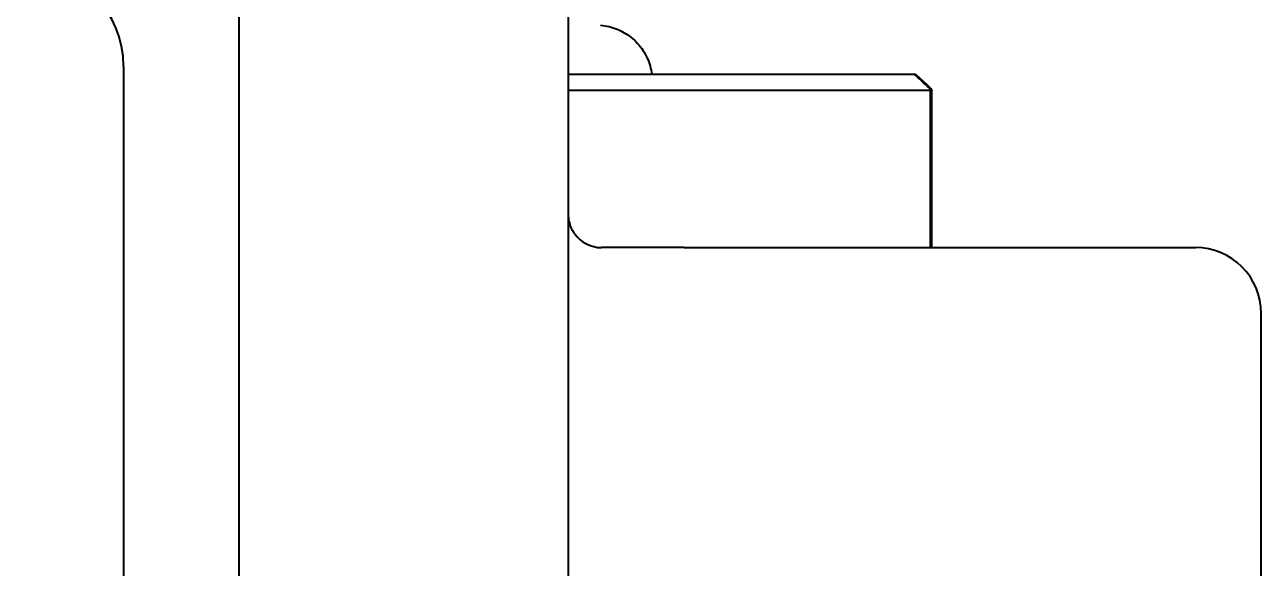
# Model space of a CAD drawing. Header units: millimetres. Extents: x 0 to 51860, y 0 to 5940.
# Drawn here: x 5365.02 to 5402.54, y 3777.65 to 3794.13 of the extents above; entities that cross this region are included whole.
import ezdxf

# ---------------------------------------------------------------- set-up
doc = ezdxf.new("R2010")
doc.units = ezdxf.units.MM
doc.header["$LTSCALE"] = 10
doc.layers.add('가시적인 것(ISO)', color=3, linetype='Continuous', lineweight=40)

msp = doc.modelspace()

# ---------------------------------------------------------------- linework, layer by layer
at = {"layer": '가시적인 것(ISO)'}
for p, q in [((5381.5177, 3776.113), (5381.5177, 3808.6257)), ((5371.5177, 3798.8732), (5371.5177, 3762.9912)), ((5368.0177, 3792.8732), (5368.0177, 3725.8732)), ((5381.5177, 3792.6332), (5392.006, 3792.6332)), ((5392.006, 3792.6332), (5392.0414, 3792.6332)), ((5392.4994, 3792.1332), (5381.5177, 3792.1332)), ((5392.506, 3787.3732), (5392.506, 3792.1398)), ((5392.5353, 3792.1332), (5392.506, 3792.1332)), ((5392.5414, 3787.3732), (5392.5414, 3792.1393)), ((5384.3163, 3787.3732), (5382.5177, 3787.3732)), ((5385.0318, 3787.3732), (5384.3163, 3787.3732)), ((5385.0318, 3787.3732), (5400.5377, 3787.3732)), ((5402.5377, 3765.737), (5402.5377, 3785.3732))]:
    msp.add_line(p, q, dxfattribs=at)
for centre, radius, start, end in [((5365.0177, 3792.8732), 3, 0, 90), ((5382.5177, 3788.3732), 1, 215.88609, 270), ((5400.5377, 3785.3732), 2, 0, 90)]:
    msp.add_arc(centre, radius, start, end, dxfattribs=at)
for centre, major_axis, ratio, start_param, end_param in [((5260.5928, 3727.2067), (189.6815, -97.0802), 0.607476, 1.1462734, 1.1493188), ((5261.7363, 3727.7939), (185.2557, -88.7101), 0.6207659, 1.116676, 1.1198212)]:
    msp.add_ellipse(centre, major_axis=major_axis, ratio=ratio, start_param=start_param, end_param=end_param, dxfattribs=at)
msp.add_open_spline([(5382.4909, 3794.1228), (5382.5774, 3794.1137), (5382.6634, 3794.0986), (5382.7477, 3794.0777)], degree=3, dxfattribs=at)
for points, knots in [([(5382.7477, 3794.0777), (5382.9138, 3794.0364), (5383.0713, 3793.972), (5383.3611, 3793.8044), (5383.4943, 3793.6968), (5383.7326, 3793.4404), (5383.8337, 3793.2851), (5383.9772, 3792.9662), (5384.0229, 3792.8003), (5384.0448, 3792.6332)], [0, 0, 0, 0, 0.053428, 0.053428, 0.11068109, 0.11068109, 0.1762793, 0.1762793, 0.23966541, 0.23966541, 0.23966541, 0.23966541]), ([(5392.4591, 3792.2196), (5392.4717, 3792.2028), (5392.4824, 3792.1877), (5392.4987, 3792.1617), (5392.5039, 3792.1511), (5392.5071, 3792.1368), (5392.505, 3792.1332), (5392.4994, 3792.1332)], [0.243605386, 0.243605386, 0.243605386, 0.243605386, 0.25343194, 0.25343194, 0.263861508, 0.263861508, 0.274291077, 0.274291077, 0.274291077, 0.274291077]), ([(5392.4897, 3792.2241), (5392.5041, 3792.2056), (5392.5162, 3792.1889), (5392.5335, 3792.1617), (5392.539, 3792.1511), (5392.5426, 3792.1368), (5392.5407, 3792.1332), (5392.5353, 3792.1332)], [0.242719571, 0.242719571, 0.242719571, 0.242719571, 0.25343194, 0.25343194, 0.263861508, 0.263861508, 0.274291077, 0.274291077, 0.274291077, 0.274291077]), ([(5381.7075, 3787.787), (5381.6834, 3787.8203), (5381.6617, 3787.8546), (5381.6263, 3787.9188), (5381.6118, 3787.9484), (5381.5909, 3787.9971), (5381.5835, 3788.0159), (5381.5723, 3788.0471), (5381.5681, 3788.0594), (5381.5564, 3788.0964), (5381.5496, 3788.1212), (5381.5345, 3788.1862), (5381.5277, 3788.2265), (5381.5196, 3788.3023), (5381.5177, 3788.3378), (5381.5177, 3788.3732)], [-0.0032428, -0.0032428, -0.0032428, -0.0032428, 0.5143161, 0.5143161, 0.9446646, 0.9446646, 1.2136324, 1.2136324, 1.3874717, 1.3874717, 1.7351503, 1.7351503, 2.2914361, 2.2914361, 2.7781861, 2.7781861, 2.7781861, 2.7781861])]:
    msp.add_open_spline(points, degree=3, knots=knots, dxfattribs=at)

doc.saveas('drawing.dxf')
